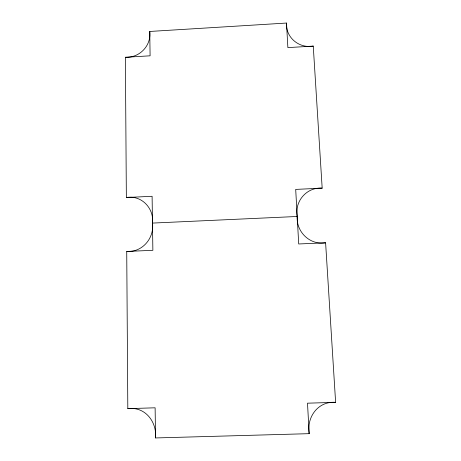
<?xml version="1.0" encoding="UTF-8"?>
<svg xmlns="http://www.w3.org/2000/svg" width="461" height="461" viewBox="0 0 461 461"><rect width="100%" height="100%" fill="white"/><g stroke="black" fill="none" stroke-linecap="round" stroke-linejoin="round"><path stroke-width="0.69" d="M152.482 223.084C154.447 238.204 142.282 252.53 126.729 251.441L127.818 408.636C145.059 406.297 156.982 421.711 155.547 437.95L309.181 433.668C306.502 417.142 317.975 400.972 335.62 402.332L325.604 242.809C309.994 245.35 296.198 232.056 297.189 216.48C294.441 201.365 306.646 186.959 322.176 188.14L313.255 46.1C299.224 48.682 285.561 37.572 286.512 23.05L149.75 31.463C151.536 45.627 139.51 58.023 125.38 57.279L126.354 197.515C141.423 194.842 154.205 208.251 152.482 223.084L297.189 216.48M125.38 57.279L150.096 55.81L149.75 31.463M313.255 46.1L287.871 47.61L286.512 23.05M126.354 197.515L152.101 196.282L152.873 250.306L126.729 251.441M322.176 188.14L295.697 189.408L298.711 243.973L325.604 242.809M127.818 408.636L155.115 407.806L155.547 437.95M335.62 402.332L307.499 403.185L309.181 433.668"/></g></svg>
